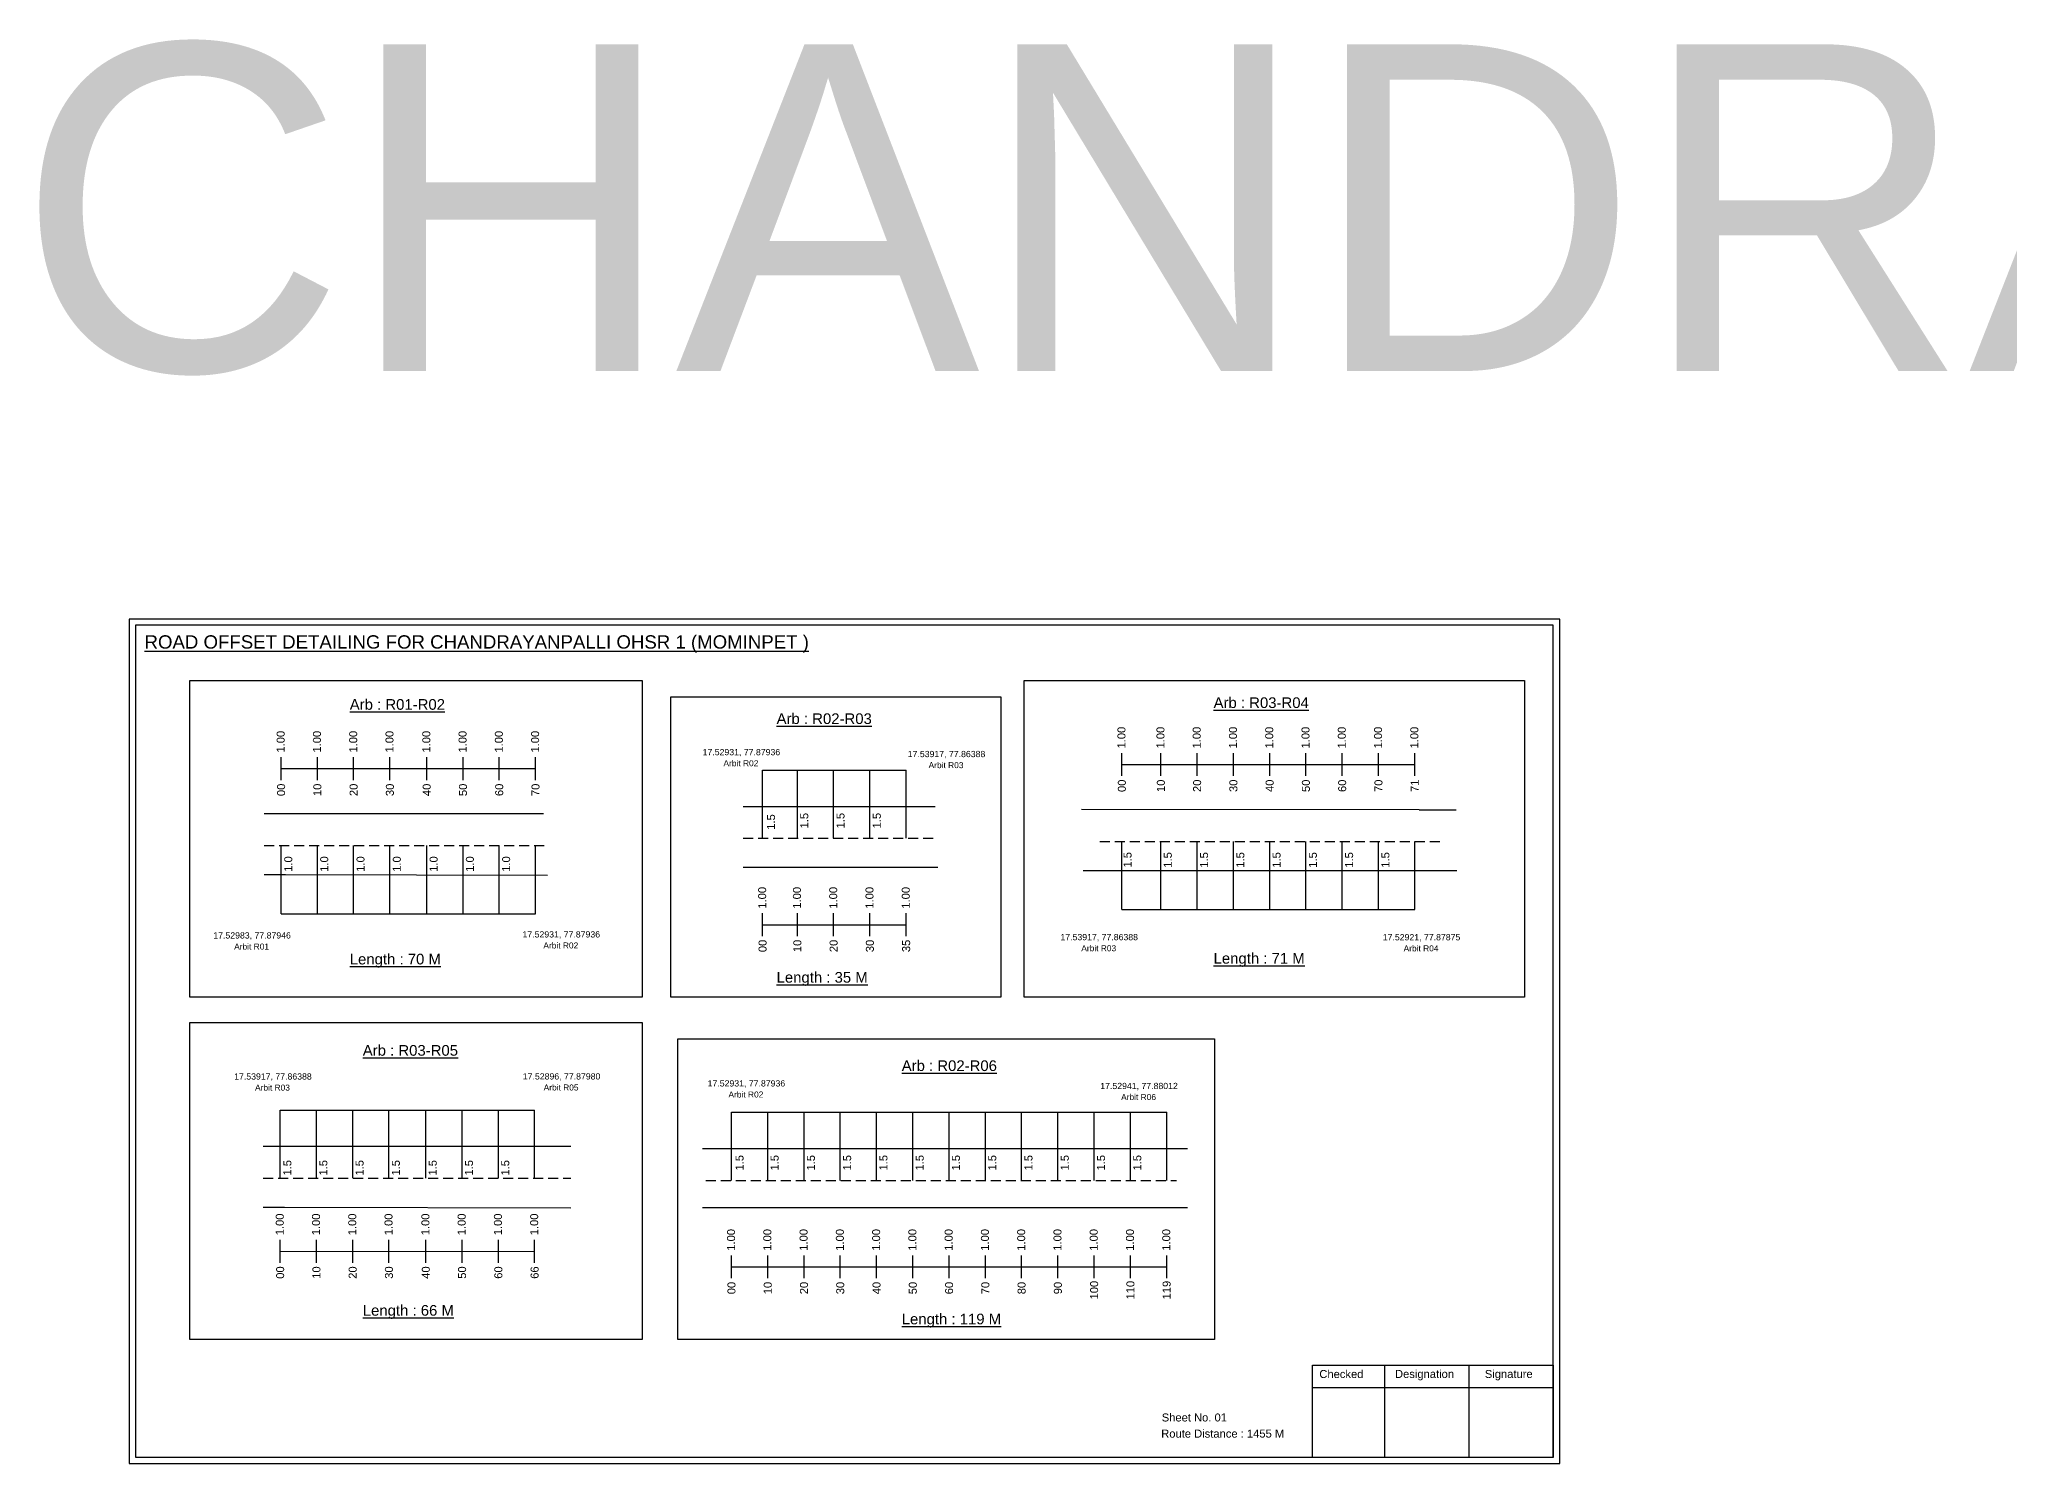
# Model space of a CAD drawing. Header units: inches. Extents: x 396 to 3839, y 6 to 2803.
# Drawn here: x 396 to 1135, y 596 to 1130 of the extents above; entities that cross this region are included whole.
import ezdxf

# ---------------------------------------------------------------- set-up
doc = ezdxf.new("R2010")
doc.units = ezdxf.units.IN
doc.header["$MEASUREMENT"] = 0
doc.linetypes.add('DASHED2', pattern=[0.375, 0.25, -0.125])
doc.layers.add('PDF_Geometry', color=7, linetype='Continuous')
doc.layers.add('PDF_Text', color=5, linetype='Continuous')
doc.styles.add('PDF Arial', font='arial.ttf')
doc.styles.get("Standard").update_dxf_attribs({"font": 'arial.ttf'})

msp = doc.modelspace()

# ---------------------------------------------------------------- linework, layer by layer
at = {"color": 217, "true_color": 0x93278f}
for p, q in [((486.82, 852.74), (486.82, 861.3)), ((486.82, 857.01), (582.24, 857.08)), ((500.42, 852.74), (500.42, 861.3)), ((514.02, 852.74), (514.02, 861.3)), ((527.62, 852.74), (527.62, 861.3)), ((541.44, 852.74), (541.44, 861.3)), ((555.04, 852.74), (555.04, 861.3)), ((568.64, 852.74), (568.64, 861.3)), ((582.24, 852.74), (582.24, 861.3)), ((802.11, 854.27), (802.11, 862.83)), ((802.11, 858.55), (911.94, 858.55)), ((816.74, 854.27), (816.74, 862.83)), ((830.34, 854.27), (830.34, 862.83)), ((843.94, 854.27), (843.94, 862.83)), ((857.54, 854.27), (857.54, 862.83)), ((871.14, 854.27), (871.14, 862.83)), ((884.74, 854.27), (884.74, 862.83)), ((898.34, 854.27), (898.34, 862.83)), ((911.94, 854.27), (911.94, 862.83)), ((667.39, 794.22), (667.39, 802.78)), ((667.39, 798.49), (721.22, 798.5)), ((680.42, 794.22), (680.42, 802.78)), ((694.02, 794.22), (694.02, 802.78)), ((707.62, 794.22), (707.62, 802.78)), ((721.22, 794.22), (721.22, 802.78)), ((486.47, 671.72), (486.47, 680.28)), ((500.07, 671.72), (500.07, 680.28)), ((513.67, 671.72), (513.67, 680.28)), ((527.27, 671.72), (527.27, 680.28)), ((541.09, 671.72), (541.09, 680.28)), ((554.69, 671.72), (554.69, 680.28)), ((568.29, 671.72), (568.29, 680.28)), ((581.89, 671.72), (581.89, 680.28)), ((486.47, 675.99), (581.89, 676.05)), ((655.71, 665.92), (655.71, 674.48)), ((669.31, 665.92), (669.31, 674.48)), ((682.91, 665.92), (682.91, 674.48)), ((696.51, 665.92), (696.51, 674.48)), ((710.11, 665.92), (710.11, 674.48)), ((723.71, 665.92), (723.71, 674.48)), ((737.31, 665.92), (737.31, 674.48)), ((750.91, 665.92), (750.91, 674.48)), ((764.51, 665.92), (764.51, 674.48)), ((778.11, 665.92), (778.11, 674.48)), ((791.71, 665.92), (791.71, 674.48)), ((805.31, 665.92), (805.31, 674.48)), ((818.91, 665.92), (818.91, 674.48)), ((655.71, 670.19), (818.91, 670.23))]:
    msp.add_line(p, q, dxfattribs=at)
at = {"color": 5}
for p, q in [((667.39, 856.45), (721.22, 856.45)), ((486.82, 802.6), (582.24, 802.6)), ((802.11, 804.13), (911.94, 804.13)), ((486.47, 728.95), (581.89, 728.95)), ((655.71, 728.16), (818.91, 728.16))]:
    msp.add_line(p, q, dxfattribs=at)
for p, q in [((667.39, 830.92), (667.39, 856.45)), ((680.42, 830.92), (680.42, 856.45)), ((694.02, 830.92), (694.02, 856.45)), ((707.62, 830.92), (707.62, 856.45)), ((721.22, 830.92), (721.22, 856.45)), ((660.04, 842.8), (732.08, 842.8)), ((585.15, 840.02), (480.41, 840.02)), ((913.54, 841.55), (786.93, 841.73)), ((913.54, 841.55), (927.49, 841.55)), ((486.82, 802.6), (486.82, 828.14)), ((500.42, 802.6), (500.42, 828.14)), ((514.02, 802.6), (514.02, 828.14)), ((527.62, 802.6), (527.62, 828.14)), ((541.44, 802.6), (541.44, 828.14)), ((555.04, 802.6), (555.04, 828.14)), ((568.64, 802.6), (568.64, 828.14)), ((582.24, 802.6), (582.24, 828.14)), ((802.11, 804.13), (802.11, 829.67)), ((816.74, 804.13), (816.74, 829.67)), ((830.34, 804.13), (830.34, 829.67)), ((843.94, 804.13), (843.94, 829.67)), ((857.54, 804.13), (857.54, 829.67)), ((871.14, 804.13), (871.14, 829.67)), ((884.74, 804.13), (884.74, 829.67)), ((898.34, 804.13), (898.34, 829.67)), ((911.94, 804.13), (911.94, 829.67)), ((660.04, 820.12), (733.08, 820.12)), ((480.41, 817.34), (488.47, 817.34)), ((488.47, 817.34), (586.77, 817.06)), ((787.56, 818.87), (913.54, 818.87)), ((913.54, 818.87), (927.74, 818.87)), ((486.47, 703.41), (486.47, 728.95)), ((500.07, 703.41), (500.07, 728.95)), ((513.67, 703.41), (513.67, 728.95)), ((527.27, 703.41), (527.27, 728.95)), ((541.09, 703.41), (541.09, 728.95)), ((554.69, 703.41), (554.69, 728.95)), ((568.29, 703.41), (568.29, 728.95)), ((581.89, 703.41), (581.89, 728.95)), ((655.71, 702.62), (655.71, 728.16)), ((669.31, 702.62), (669.31, 728.16)), ((682.91, 702.62), (682.91, 728.16)), ((696.51, 702.62), (696.51, 728.16)), ((710.11, 702.62), (710.11, 728.16)), ((723.71, 702.62), (723.71, 728.16)), ((737.31, 702.62), (737.31, 728.16)), ((750.91, 702.62), (750.91, 728.16)), ((764.51, 702.62), (764.51, 728.16)), ((778.11, 702.62), (778.11, 728.16)), ((791.71, 702.62), (791.71, 728.16)), ((805.31, 702.62), (805.31, 728.16)), ((818.91, 702.62), (818.91, 728.16)), ((595.49, 715.3), (480.06, 715.3)), ((644.84, 714.51), (826.74, 714.51)), ((480.06, 692.61), (488.12, 692.61)), ((488.12, 692.61), (595.49, 692.32)), ((826.74, 692.32), (644.84, 692.32))]:
    msp.add_line(p, q)
at = {"linetype": 'DASHED2', "ltscale": 15}
for p, q in [((480.41, 828.14), (585.8, 828.14)), ((660.04, 830.92), (732.58, 830.92)), ((793.83, 829.67), (922.51, 829.67)), ((480.06, 703.41), (595.49, 703.41)), ((646.11, 702.62), (822.52, 702.62))]:
    msp.add_line(p, q, dxfattribs=at)
for points in [[(452.55, 890.08), (622.16, 890.08), (622.16, 771.26), (452.55, 771.26)], [(765.51, 890.08), (953.07, 890.08), (953.07, 771.26), (765.51, 771.26)], [(632.92, 883.94), (756.73, 883.94), (756.73, 771.26), (632.92, 771.26)], [(452.55, 761.78), (622.16, 761.78), (622.16, 642.96), (452.55, 642.96)], [(635.62, 755.64), (836.86, 755.64), (836.86, 642.96), (635.62, 642.96)]]:
    msp.add_lwpolyline(points, close=True)
at = {"layer": 'PDF_Geometry'}
for points in [[(429.82, 913.11), (429.82, 596.4), (966.3, 596.4), (966.3, 913.11)], [(432.15, 910.78), (432.15, 598.81), (963.88, 598.81), (963.88, 910.78)]]:
    msp.add_lwpolyline(points, close=True, dxfattribs=at)
at = {"layer": 'PDF_Geometry', "color": 242, "true_color": 0xcc1f26}
msp.add_lwpolyline([(963.88, 598.72), (873.54, 598.72), (873.54, 633.33), (963.88, 633.33)], close=True, dxfattribs=at)
for points in [[(900.52, 633.33), (900.52, 598.72)], [(932.25, 633.33), (932.25, 598.72)], [(873.54, 624.96), (963.88, 624.96)]]:
    msp.add_lwpolyline(points, dxfattribs=at)

# ---------------------------------------------------------------- texts
for s, height, p in [('CHANDRAYANPALLI 1', 122.5352, (387.48, 1006.13)), ('Sheet No. 01', 3, (817.04, 612.19)), ('Route Distance : 1455 M', 3, (816.85, 606.14))]:
    msp.add_text(s, height=height).set_placement(p)
at = {"color": 242, "true_color": 0xcd2027}
for s, height, p in [('%%UROAD OFFSET DETAILING FOR CHANDRAYANPALLI OHSR 1 (MOMINPET )', 5, (435.6, 902.03)), ('%%UArb : R01-R02', 4, (512.56, 879.1)), ('%%UArb : R03-R04', 4, (836.49, 879.75)), ('%%UArb : R02-R03', 4, (672.62, 873.75)), ('%%ULength : 70 M', 4, (512.56, 783.6)), ('%%ULength : 71 M', 4, (836.49, 783.88)), ('%%ULength : 35 M', 4, (672.62, 776.75)), ('%%UArb : R03-R05', 4, (517.44, 749.36)), ('%%UArb : R02-R06', 4, (719.54, 743.62)), ('%%ULength : 66 M', 4, (517.44, 651.86)), ('%%ULength : 119 M', 4, (719.54, 648.62))]:
    msp.add_text(s, height=height, dxfattribs=at).set_placement(p)
at = {"color": 217, "true_color": 0x93278f}
for s, p in [('1.00', (803.43, 864.57)), ('1.00', (818.06, 864.57)), ('1.00', (831.66, 864.57)), ('1.00', (845.26, 864.57)), ('1.00', (858.86, 864.57)), ('1.00', (872.46, 864.57)), ('1.00', (886.06, 864.57)), ('1.00', (899.66, 864.57)), ('1.00', (913.26, 864.57)), ('1.00', (488.15, 863.04)), ('1.00', (501.75, 863.04)), ('1.00', (515.35, 863.04)), ('1.00', (528.95, 863.04)), ('1.00', (542.76, 863.04)), ('1.00', (556.36, 863.04)), ('1.00', (569.96, 863.04)), ('1.00', (583.56, 863.04)), ('00', (488.3, 846.72)), ('10', (501.9, 846.72)), ('20', (515.5, 846.72)), ('30', (529.1, 846.72)), ('40', (542.91, 846.72)), ('50', (556.51, 846.72)), ('60', (570.11, 846.72)), ('70', (583.71, 846.72)), ('00', (803.58, 848.25)), ('10', (818.21, 848.25)), ('20', (831.81, 848.25)), ('30', (845.41, 848.25)), ('40', (859.01, 848.25)), ('50', (872.61, 848.25)), ('60', (886.21, 848.25)), ('70', (899.81, 848.25)), ('71', (913.41, 848.25)), ('1.00', (668.71, 804.51)), ('1.00', (681.75, 804.51)), ('1.00', (695.35, 804.51)), ('1.00', (708.95, 804.51)), ('1.00', (722.55, 804.51)), ('00', (668.86, 788.19)), ('10', (681.9, 788.19)), ('20', (695.5, 788.19)), ('30', (709.1, 788.19)), ('35', (722.7, 788.19)), ('1.00', (487.8, 682.02)), ('1.00', (501.4, 682.02)), ('1.00', (515, 682.02)), ('1.00', (528.6, 682.02)), ('1.00', (542.42, 682.02)), ('1.00', (556.02, 682.02)), ('1.00', (569.62, 682.02)), ('1.00', (583.22, 682.02)), ('1.00', (657.04, 676.22)), ('1.00', (670.64, 676.22)), ('1.00', (684.24, 676.22)), ('1.00', (697.84, 676.22)), ('1.00', (711.44, 676.22)), ('1.00', (725.04, 676.22)), ('1.00', (738.64, 676.22)), ('1.00', (752.24, 676.22)), ('1.00', (765.84, 676.22)), ('1.00', (779.44, 676.22)), ('1.00', (793.04, 676.22)), ('1.00', (806.64, 676.22)), ('1.00', (820.24, 676.22)), ('00', (487.95, 665.7)), ('10', (501.55, 665.7)), ('20', (515.15, 665.7)), ('30', (528.75, 665.7)), ('40', (542.57, 665.7)), ('50', (556.17, 665.7)), ('60', (569.77, 665.7)), ('66', (583.37, 665.7)), ('00', (657.19, 659.9)), ('10', (670.79, 659.9)), ('20', (684.39, 659.9)), ('30', (697.99, 659.9)), ('40', (711.59, 659.9)), ('50', (725.19, 659.9)), ('60', (738.79, 659.9)), ('70', (752.39, 659.9)), ('80', (765.99, 659.9)), ('90', (779.59, 659.9)), ('100', (793.19, 657.95)), ('110', (806.79, 657.95)), ('119', (820.39, 657.95))]:
    msp.add_text(s, height=3, rotation=90, dxfattribs=at).set_placement(p)
at = {"color": 5}
for s, height, p in [('17.52931, 77.87936', 2.34, (644.88, 862.04)), ('Arbit R02', 2.246, (652.7, 857.92)), ('17.53917, 77.86388', 2.34, (721.8, 861.33)), ('Arbit R03', 2.246, (729.62, 857.2)), ('17.52983, 77.87946', 2.34, (461.39, 793.31)), ('Arbit R01', 2.246, (469.21, 789.18)), ('17.52931, 77.87936', 2.34, (577.34, 793.7)), ('Arbit R02', 2.246, (585.16, 789.58)), ('17.53917, 77.86388', 2.34, (779.06, 792.67)), ('Arbit R03', 2.246, (786.88, 788.54)), ('17.52921, 77.87875', 2.34, (899.93, 792.62)), ('Arbit R04', 2.246, (907.75, 788.49)), ('17.53917, 77.86388', 2.34, (469.22, 740.41)), ('17.52896, 77.87980', 2.34, (577.45, 740.44)), ('17.52931, 77.87936', 2.34, (646.76, 737.82)), ('17.52941, 77.88012', 2.34, (794, 736.84)), ('Arbit R03', 2.246, (477.04, 736.28)), ('Arbit R05', 2.246, (585.27, 736.32)), ('Arbit R02', 2.246, (654.58, 733.69)), ('Arbit R06', 2.246, (801.82, 732.72))]:
    msp.add_text(s, height=height, dxfattribs=at).set_placement(p)
for s, p in [('1.5', (672.02, 834.09)), ('1.5', (684.49, 834.59)), ('1.5', (698.09, 834.59)), ('1.5', (711.69, 834.59)), ('1.0', (491, 818.33)), ('1.0', (504.49, 818.33)), ('1.0', (518.09, 818.33)), ('1.0', (531.69, 818.33)), ('1.0', (545.5, 818.33)), ('1.0', (559.1, 818.33)), ('1.0', (572.7, 818.33)), ('1.5', (805.71, 819.92)), ('1.5', (820.81, 819.86)), ('1.5', (834.41, 819.86)), ('1.5', (848.01, 819.86)), ('1.5', (861.61, 819.86)), ('1.5', (875.21, 819.86)), ('1.5', (888.81, 819.86)), ('1.5', (902.41, 819.86)), ('1.5', (490.65, 704.41)), ('1.5', (504.14, 704.41)), ('1.5', (517.74, 704.41)), ('1.5', (531.34, 704.41)), ('1.5', (545.16, 704.41)), ('1.5', (558.76, 704.41)), ('1.5', (572.36, 704.41)), ('1.5', (660.22, 706.3)), ('1.5', (673.38, 706.3)), ('1.5', (686.98, 706.3)), ('1.5', (700.58, 706.3)), ('1.5', (714.18, 706.3)), ('1.5', (727.78, 706.3)), ('1.5', (741.38, 706.3)), ('1.5', (754.98, 706.3)), ('1.5', (768.58, 706.3)), ('1.5', (782.18, 706.3)), ('1.5', (795.78, 706.3)), ('1.5', (809.38, 706.3))]:
    msp.add_text(s, height=3, rotation=90).set_placement(p)
at = {"layer": 'PDF_Text', "color": 7, "attachment_point": 7, "style": 'PDF Arial'}
for s, insert, char_height in [('Checked', (876.14, 628.44), 3.001), ('Designation', (904.52, 627.61), 3.0006), ('Signature', (938.2, 627.61), 3.001)]:
    msp.add_mtext(s, dxfattribs=dict(at, insert=insert, char_height=char_height))

doc.saveas('drawing.dxf')
